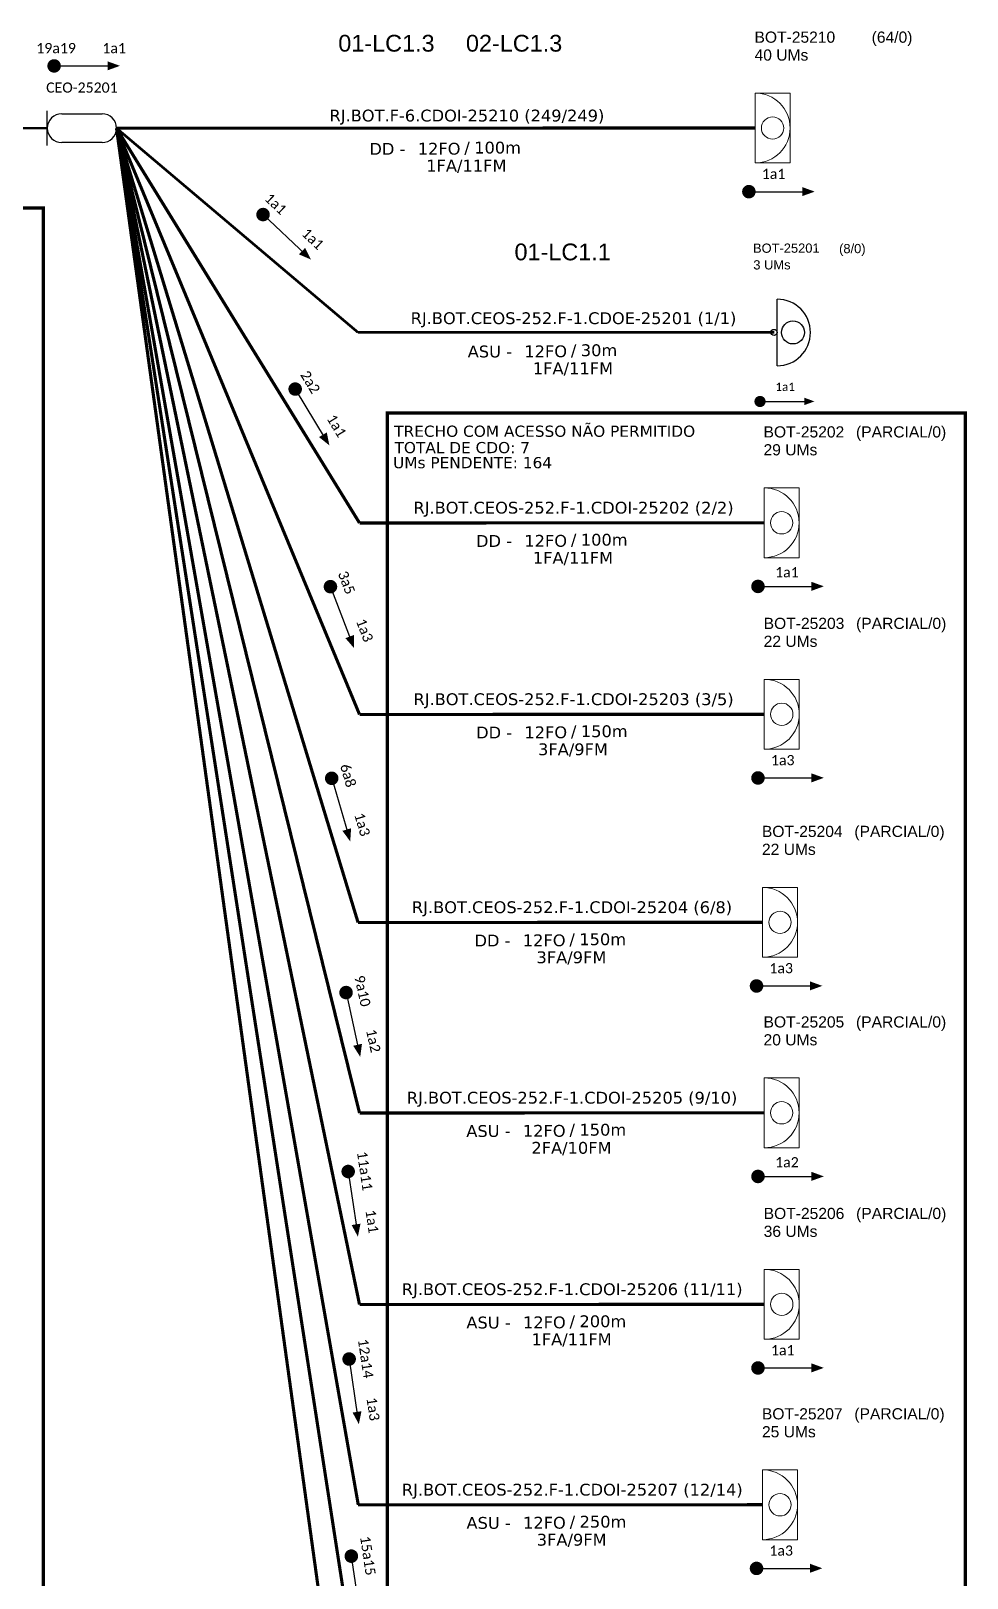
# Model space of a CAD drawing. Header units: millimetres. Extents: x 8750 to 9252, y -2645 to -1973.
# Drawn here: x 9008.4 to 9176, y -2505.1 to -2228.3 of the extents above; entities that cross this region are included whole.
import ezdxf
from ezdxf.enums import TextEntityAlignment as Align

# ---------------------------------------------------------------- set-up
doc = ezdxf.new("R2010")
doc.units = ezdxf.units.MM
doc.header["$MEASUREMENT"] = 0
for name, color, linetype, lineweight in [("20.0-LEGENDA DOS CDO'S", 1, 'Continuous', 0), ('20.1-CDO_INTERIOR', 1, 'Continuous', 0), ('20.2-CDO_POSTE', 1, 'Continuous', 5), ('40.1-ETIQUETAS', 1, 'Continuous', 20)]:
    doc.layers.add(name, color=color, linetype=linetype, lineweight=lineweight)
for name, color, linetype in [('20.4-CEOS', 1, 'Continuous'), ('CAP a instalar', 1, 'Continuous'), ('CD de instalação futura', 8, 'Continuous'), ('label_cabos', 7, 'Continuous'), ('SETA', 7, 'Continuous')]:
    doc.layers.add(name, color=color, linetype=linetype)
doc.styles.add('ARIAL', font='arial.ttf')
doc.styles.add('siredit', font='verdana.ttf')
doc.linetypes.add('FENCELINE1', pattern='A,0.25,-0.1,[133,ltypeshp.shx,S=0.1,R=0,X=-0.1,Y=0],-0.1,1', length=1.45)

# ---------------------------------------------------------------- blocks, each defined once
blk = doc.blocks.new('CDOI_INT')
at = {"layer": '20.1-CDO_INTERIOR', "color": 0, "lineweight": 18}
blk.add_lwpolyline([(4.25, -4.25), (4.25, 4.25), (0, 4.25), (0, -4.25)], close=True, dxfattribs=at)
blk.add_circle((2.12, 0), 1.36, dxfattribs=at)
blk.add_arc((0, 0), 4.25, 270, 90, dxfattribs=at)
at = {"layer": "20.0-LEGENDA DOS CDO'S", "color": 0, "style": 'ARIAL'}
for tag, p in [('CDO_N', (-0.08, 10.38)), ('SPLITER_1', (21.18, 10.38)), ('SURVEY', (-0.08, 8.2)), ('SPLITER_2', (21.19, 8.68)), ('SAP', (-0.08, 6.23)), ('1:XX', (5.94, -2.22)), ('UMS', (5.94, -4.24))]:
    blk.add_attdef(tag, p, '', height=1.36, dxfattribs=at)
blk.add_attdef('FIBRAS_UTILIZADAS', text='', height=1.36, dxfattribs=at).set_placement((15.34, 10.38), align=Align.CENTER)
blk = doc.blocks.new('CDOE POSTE_')
at = {"color": 1}
blk.add_line((12.92, -5.49), (-2.38, -5.49), dxfattribs=at)
for centre, radius in [((5.27, -1.86), 2.64), ((5.27, -6.2), 0.708)]:
    blk.add_circle(centre, radius, dxfattribs=at)
blk.add_arc((5.27, -5.49), 7.65, 0, 180, dxfattribs=at)
blk = doc.blocks.new('CDOE-TEXTO PADRÃO')
at = {"layer": "20.0-LEGENDA DOS CDO'S", "color": 0, "style": 'ARIAL'}
for tag, p in [('CDO_N', (0.49, 7.39)), ('CORDOALHA', (0.5, 4.33)), ('SAP', (0.51, 1.67)), ('SPLITER_1', (0.59, -0.91)), ('SPLITER_2', (0.6, -3.55)), ('(XX-XX_F)S', (0.54, -8.29)), ('(XX-XX_L)S', (0.55, -10.83)), ('UMS', (0.55, -13.15))]:
    blk.add_attdef(tag, p, '', height=1.7, rotation=0.118, dxfattribs=at)
blk.add_attdef('FIBRAS_UTILIZADAS', text='', height=1.7, rotation=0.118, dxfattribs=at).set_placement((19.77, 7.43), align=Align.CENTER)
blk = doc.blocks.new('A$C4AE13D6C')
at = {"layer": '20.4-CEOS', "color": 1}
for p, q in [((2.58, 5.68), (9.8, 5.68)), ((9.8, 0.53), (2.58, 0.53))]:
    blk.add_line(p, q, dxfattribs=at)
blk.add_lwpolyline([(0, 0), (0, 6.21)], dxfattribs=at)
for centre, start, end in [((2.58, 3.11), 90, 270), ((9.8, 3.11), 270, 90)]:
    blk.add_arc(centre, 2.58, start, end, dxfattribs=at)
blk = doc.blocks.new('ETIQUETA_RS5F')
at = {"layer": '40.1-ETIQUETAS', "color": 0, "style": 'siredit'}
blk.add_text('/', height=1.5, dxfattribs=at).set_placement((1.55, -1.95), align=Align.MIDDLE_RIGHT)
for tag, p in [('ETIQUETA_R_PRIMARIA', (1.18, 4.1)), ('ETIQUETA_R_SECUNDARIA', (1.18, 2.1)), ('F_ATIVAS/F_MORTAS', (1.11, -4.24))]:
    blk.add_attdef(tag, text='', height=1.5, dxfattribs=at).set_placement(p, align=Align.MIDDLE_CENTER)
for tag, p in [('TIPO_CABO', (-6.62, -2.12)), ('CAP_CABO', (0.37, -2.09))]:
    blk.add_attdef(tag, text='', height=1.5, dxfattribs=at).set_placement(p, align=Align.MIDDLE_RIGHT)
blk.add_attdef('METROS', text='', height=1.5, dxfattribs=at).set_placement((2.11, -1.95), align=Align.MIDDLE_LEFT)
for tag, p in [('FUSÃO_1', (0.82, -8.39)), ('FUSÃO_2', (0.82, -10.6)), ('FUSÃO_3', (0.82, -12.93)), ('FUSÃO_4', (0.82, -15.14)), ('FUSÃO_5', (0.82, -17.16))]:
    blk.add_attdef(tag, text='', height=1.5, dxfattribs=at).set_placement(p, align=Align.CENTER)

msp = doc.modelspace()

# ---------------------------------------------------------------- linework, layer by layer
for points, const_width in [([(9011.99, -2234.56, 1), (9013.2, -2234.56, 1)], 1.21), ([(9136.35, -2257.06, 1), (9137.56, -2257.06, 1)], 1.21), ([(9049.55, -2260.74, 1), (9050.43, -2261.57, 1)], 1.21), ([(9055.43, -2291.86, 1), (9056.06, -2292.89, 1)], 1.21), ([(9138.45, -2294.6, 1), (9139.45, -2294.6, 1)], 1), ([(9061.84, -2327.17, 1), (9062.27, -2328.3, 1)], 1.21), ([(9137.98, -2327.69, 1), (9139.19, -2327.69, 1)], 1.21), ([(9062.11, -2361.44, 1), (9062.45, -2362.6, 1)], 1.21), ([(9137.98, -2361.96, 1), (9139.19, -2361.96, 1)], 1.21), ([(9064.72, -2399.77, 1), (9064.98, -2400.95, 1)], 1.21), ([(9137.72, -2399.18, 1), (9138.93, -2399.18, 1)], 1.21), ([(9065.14, -2431.78, 1), (9065.32, -2432.97, 1)], 1.21), ([(9137.98, -2433.26, 1), (9139.19, -2433.26, 1)], 1.21), ([(9065.31, -2465.33, 1), (9065.49, -2466.53, 1)], 1.21), ([(9137.98, -2467.53, 1), (9139.19, -2467.53, 1)], 1.21), ([(9065.7, -2500.6, 1), (9065.88, -2501.8, 1)], 1.21), ([(9137.72, -2503.39, 1), (9138.93, -2503.39, 1)], 1.21)]:
    msp.add_lwpolyline(points, format="xyb", close=True, dxfattribs=dict(const_width=const_width))
at = {"color": 3, "const_width": 0.6}
for points in [[(8907.38, -2260), (9010.66, -2260), (9010.66, -2612.22), (8907.38, -2612.22)], [(9072.25, -2296.67), (9175.71, -2296.67), (9175.71, -2540.18), (9072.25, -2540.18)]]:
    msp.add_lwpolyline(points, close=True, dxfattribs=at)
at = {"layer": 'CAP a instalar', "color": 10, "linetype": 'FENCELINE1', "ltscale": 7, "const_width": 0.467}
for points in [[(8858.88, -2245.7), (9011.38, -2245.7)], [(9023.76, -2245.7), (9067, -2282.25)], [(9067, -2282.25), (9141.51, -2282.25)]]:
    msp.add_lwpolyline(points, dxfattribs=at)
at = {"layer": 'CAP a instalar', "color": 1, "ltscale": 7, "const_width": 0.565}
for points in [[(9023.76, -2245.7), (9138.08, -2245.67)], [(9067.26, -2560.38), (9023.76, -2245.7)]]:
    msp.add_lwpolyline(points, dxfattribs=at)
at = {"layer": 'CAP a instalar', "color": 8, "ltscale": 7, "const_width": 0.565}
for points in [[(9023.76, -2245.7), (9067.26, -2316.34)], [(9023.76, -2245.7), (9067.26, -2350.6)], [(9023.76, -2245.7), (9067, -2387.82)], [(9023.76, -2245.7), (9067.26, -2421.91)], [(9023.76, -2245.7), (9067.26, -2456.18)], [(9067.04, -2492.03), (9023.76, -2245.7)], [(9067.26, -2526.12), (9023.76, -2245.7)], [(9067.26, -2316.34), (9139.7, -2316.3)], [(9067.26, -2350.6), (9139.72, -2350.57)], [(9067, -2387.82), (9139.41, -2387.79)], [(9067.26, -2421.91), (9139.7, -2421.87)], [(9067.26, -2456.18), (9139.72, -2456.14)], [(9067, -2492.03), (9139.41, -2492)]]:
    msp.add_lwpolyline(points, dxfattribs=at)
at = {"layer": 'SETA'}
for points in [[(9012.59, -2234.56), (9022.99, -2234.56)], [(9136.96, -2257.06), (9147.36, -2257.06)], [(9049.99, -2261.15), (9057.57, -2268.28)], [(9055.75, -2292.37), (9061.13, -2301.27)], [(9138.95, -2294.6), (9147.55, -2294.6)], [(9062.06, -2327.74), (9065.78, -2337.45)], [(9138.59, -2327.69), (9148.99, -2327.69)], [(9062.28, -2362.02), (9065.2, -2372)], [(9138.59, -2361.96), (9148.99, -2361.96)], [(9138.32, -2399.18), (9148.72, -2399.18)], [(9064.85, -2400.36), (9067.08, -2410.52)], [(9065.23, -2432.37), (9066.75, -2442.66)], [(9138.59, -2433.26), (9148.99, -2433.26)], [(9065.4, -2465.93), (9066.92, -2476.22)], [(9138.59, -2467.53), (9148.99, -2467.53)], [(9065.79, -2501.2), (9067.31, -2511.49)], [(9138.32, -2503.39), (9148.72, -2503.39)]]:
    msp.add_lwpolyline(points, dxfattribs=at)
for points in [[(9022.16, -2233.74), (9024.38, -2234.54), (9022.16, -2235.35)], [(9146.52, -2256.24), (9148.74, -2257.05), (9146.52, -2257.85)], [(9057.52, -2267.11), (9058.58, -2269.21), (9056.42, -2268.28)], [(9146.86, -2293.92), (9148.69, -2294.59), (9146.86, -2295.25)], [(9061.4, -2300.13), (9061.86, -2302.45), (9060.02, -2300.97)], [(9148.16, -2326.87), (9150.37, -2327.67), (9148.16, -2328.48)], [(9066.25, -2336.38), (9066.29, -2338.74), (9064.74, -2336.95)], [(9148.16, -2361.14), (9150.37, -2361.94), (9148.16, -2362.75)], [(9065.75, -2370.97), (9065.6, -2373.32), (9064.2, -2371.42)], [(9147.89, -2398.36), (9150.1, -2399.16), (9147.89, -2399.97)], [(9067.7, -2409.53), (9067.39, -2411.87), (9066.13, -2409.88)], [(9148.16, -2432.44), (9150.37, -2433.25), (9148.16, -2434.05)], [(9067.44, -2441.72), (9066.97, -2444.03), (9065.84, -2441.95)], [(9148.16, -2466.71), (9150.37, -2467.51), (9148.16, -2468.32)], [(9067.61, -2475.27), (9067.14, -2477.58), (9066.02, -2475.51)], [(9147.89, -2502.56), (9150.1, -2503.37), (9147.89, -2504.18)]]:
    msp.add_solid(points, dxfattribs=at)

# ---------------------------------------------------------------- block references
at = {"color": 2, "linetype": 'FENCELINE1'}
msp.add_blockref('A$C4AE13D6C', (9011.38, -2248.81), dxfattribs=at)
at = {"layer": '20.2-CDO_POSTE'}
ref = msp.add_blockref('CDOE-TEXTO PADRÃO', (9144.78, -2279.06), dxfattribs=dict(at, xscale=0.972000002861023, yscale=0.972000002861023, zscale=0.972000002861023))
ref.add_attrib('CDO_N', 'BOT-25201', (9137.69, -2268), dxfattribs={"layer": "20.0-LEGENDA DOS CDO'S", "color": 0, "height": 1.652, "rotation": 0.118, "style": 'ARIAL'})
ref.add_attrib('CORDOALHA', '3 UMs', (9137.75, -2270.98), dxfattribs={"layer": "20.0-LEGENDA DOS CDO'S", "color": 0, "height": 1.652, "rotation": 0.118, "style": 'ARIAL'})
ref.add_attrib('FIBRAS_UTILIZADAS', '       (8/0)', dxfattribs={"layer": "20.0-LEGENDA DOS CDO'S", "color": 0, "height": 1.6523, "rotation": 0.118, "style": 'ARIAL'}).set_placement((9153.23, -2268.07), align=Align.CENTER)
at = {"layer": 'CAP a instalar', "color": 1, "linetype": 'FENCELINE1', "ltscale": 7}
ref = msp.add_blockref('ETIQUETA_RS5F', (9084.81, -2246.41), dxfattribs=dict(at, xscale=1.411343981848631, yscale=1.411343981849711, zscale=1.411343981849999))
ref.add_attrib('ETIQUETA_R_SECUNDARIA', 'RJ.BOT.F-6.CDOI-25210 (249/249)', dxfattribs={"layer": '40.1-ETIQUETAS', "color": 0, "height": 2.117, "style": 'siredit'}).set_placement((9086.48, -2243.44), align=Align.MIDDLE_CENTER)
ref.add_attrib('TIPO_CABO', 'DD -', dxfattribs={"layer": '40.1-ETIQUETAS', "color": 0, "height": 2.117, "style": 'siredit'}).set_placement((9075.47, -2249.4), align=Align.MIDDLE_RIGHT)
ref.add_attrib('CAP_CABO', '12FO', dxfattribs={"layer": '40.1-ETIQUETAS', "color": 0, "height": 2.117, "style": 'siredit'}).set_placement((9085.33, -2249.37), align=Align.MIDDLE_RIGHT)
ref.add_attrib('METROS', '100m', dxfattribs={"layer": '40.1-ETIQUETAS', "color": 0, "height": 2.117, "style": 'siredit'}).set_placement((9087.79, -2249.17), align=Align.MIDDLE_LEFT)
ref.add_attrib('F_ATIVAS/F_MORTAS', '1FA/11FM', dxfattribs={"layer": '40.1-ETIQUETAS', "color": 0, "height": 2.117, "style": 'siredit'}).set_placement((9086.38, -2252.4), align=Align.MIDDLE_CENTER)
ref = msp.add_blockref('ETIQUETA_RS5F', (9103.89, -2282.67), dxfattribs=dict(at, xscale=1.411343981848631, yscale=1.411343981849711, zscale=1.411343981849999))
ref.add_attrib('ETIQUETA_R_SECUNDARIA', 'RJ.BOT.CEOS-252.F-1.CDOE-25201 (1/1)', dxfattribs={"layer": '40.1-ETIQUETAS', "color": 0, "height": 2.117, "style": 'siredit'}).set_placement((9105.56, -2279.7), align=Align.MIDDLE_CENTER)
ref.add_attrib('TIPO_CABO', 'ASU -', dxfattribs={"layer": '40.1-ETIQUETAS', "color": 0, "height": 2.117, "style": 'siredit'}).set_placement((9094.55, -2285.65), align=Align.MIDDLE_RIGHT)
ref.add_attrib('CAP_CABO', '12FO', dxfattribs={"layer": '40.1-ETIQUETAS', "color": 0, "height": 2.117, "style": 'siredit'}).set_placement((9104.41, -2285.62), align=Align.MIDDLE_RIGHT)
ref.add_attrib('METROS', '30m', dxfattribs={"layer": '40.1-ETIQUETAS', "color": 0, "height": 2.117, "style": 'siredit'}).set_placement((9106.87, -2285.43), align=Align.MIDDLE_LEFT)
ref.add_attrib('F_ATIVAS/F_MORTAS', '1FA/11FM', dxfattribs={"layer": '40.1-ETIQUETAS', "color": 0, "height": 2.117, "style": 'siredit'}).set_placement((9105.46, -2288.66), align=Align.MIDDLE_CENTER)
at = {"layer": 'CAP a instalar', "color": 8, "linetype": 'FENCELINE1', "ltscale": 7}
ref = msp.add_blockref('ETIQUETA_RS5F', (9103.89, -2316.57), dxfattribs=dict(at, xscale=1.411343981848631, yscale=1.411343981849711, zscale=1.411343981849999))
ref.add_attrib('ETIQUETA_R_SECUNDARIA', 'RJ.BOT.CEOS-252.F-1.CDOI-25202 (2/2)', dxfattribs={"layer": '40.1-ETIQUETAS', "color": 0, "height": 2.117, "style": 'siredit'}).set_placement((9105.56, -2313.6), align=Align.MIDDLE_CENTER)
ref.add_attrib('TIPO_CABO', 'DD -', dxfattribs={"layer": '40.1-ETIQUETAS', "color": 0, "height": 2.117, "style": 'siredit'}).set_placement((9094.55, -2319.56), align=Align.MIDDLE_RIGHT)
ref.add_attrib('CAP_CABO', '12FO', dxfattribs={"layer": '40.1-ETIQUETAS', "color": 0, "height": 2.117, "style": 'siredit'}).set_placement((9104.41, -2319.53), align=Align.MIDDLE_RIGHT)
ref.add_attrib('METROS', '100m', dxfattribs={"layer": '40.1-ETIQUETAS', "color": 0, "height": 2.117, "style": 'siredit'}).set_placement((9106.87, -2319.33), align=Align.MIDDLE_LEFT)
ref.add_attrib('F_ATIVAS/F_MORTAS', '1FA/11FM', dxfattribs={"layer": '40.1-ETIQUETAS', "color": 0, "height": 2.117, "style": 'siredit'}).set_placement((9105.46, -2322.56), align=Align.MIDDLE_CENTER)
ref = msp.add_blockref('ETIQUETA_RS5F', (9103.9, -2350.84), dxfattribs=dict(at, xscale=1.411343981848631, yscale=1.411343981849711, zscale=1.411343981849999))
ref.add_attrib('ETIQUETA_R_SECUNDARIA', 'RJ.BOT.CEOS-252.F-1.CDOI-25203 (3/5)', dxfattribs={"layer": '40.1-ETIQUETAS', "color": 0, "height": 2.117, "style": 'siredit'}).set_placement((9105.57, -2347.87), align=Align.MIDDLE_CENTER)
ref.add_attrib('TIPO_CABO', 'DD -', dxfattribs={"layer": '40.1-ETIQUETAS', "color": 0, "height": 2.117, "style": 'siredit'}).set_placement((9094.57, -2353.83), align=Align.MIDDLE_RIGHT)
ref.add_attrib('CAP_CABO', '12FO', dxfattribs={"layer": '40.1-ETIQUETAS', "color": 0, "height": 2.117, "style": 'siredit'}).set_placement((9104.42, -2353.79), align=Align.MIDDLE_RIGHT)
ref.add_attrib('METROS', '150m', dxfattribs={"layer": '40.1-ETIQUETAS', "color": 0, "height": 2.117, "style": 'siredit'}).set_placement((9106.88, -2353.6), align=Align.MIDDLE_LEFT)
ref.add_attrib('F_ATIVAS/F_MORTAS', '3FA/9FM', dxfattribs={"layer": '40.1-ETIQUETAS', "color": 0, "height": 2.117, "style": 'siredit'}).set_placement((9105.47, -2356.83), align=Align.MIDDLE_CENTER)
ref = msp.add_blockref('ETIQUETA_RS5F', (9103.62, -2388.06), dxfattribs=dict(at, xscale=1.411343981848631, yscale=1.411343981849711, zscale=1.411343981849999))
ref.add_attrib('ETIQUETA_R_SECUNDARIA', 'RJ.BOT.CEOS-252.F-1.CDOI-25204 (6/8)', dxfattribs={"layer": '40.1-ETIQUETAS', "color": 0, "height": 2.117, "style": 'siredit'}).set_placement((9105.29, -2385.09), align=Align.MIDDLE_CENTER)
ref.add_attrib('TIPO_CABO', 'DD -', dxfattribs={"layer": '40.1-ETIQUETAS', "color": 0, "height": 2.117, "style": 'siredit'}).set_placement((9094.28, -2391.05), align=Align.MIDDLE_RIGHT)
ref.add_attrib('CAP_CABO', '12FO', dxfattribs={"layer": '40.1-ETIQUETAS', "color": 0, "height": 2.117, "style": 'siredit'}).set_placement((9104.14, -2391.01), align=Align.MIDDLE_RIGHT)
ref.add_attrib('METROS', '150m', dxfattribs={"layer": '40.1-ETIQUETAS', "color": 0, "height": 2.117, "style": 'siredit'}).set_placement((9106.6, -2390.82), align=Align.MIDDLE_LEFT)
ref.add_attrib('F_ATIVAS/F_MORTAS', '3FA/9FM', dxfattribs={"layer": '40.1-ETIQUETAS', "color": 0, "height": 2.117, "style": 'siredit'}).set_placement((9105.19, -2394.05), align=Align.MIDDLE_CENTER)
ref = msp.add_blockref('ETIQUETA_RS5F', (9103.63, -2422.14), dxfattribs=dict(at, xscale=1.411343981848631, yscale=1.411343981849711, zscale=1.411343981849999))
ref.add_attrib('ETIQUETA_R_SECUNDARIA', 'RJ.BOT.CEOS-252.F-1.CDOI-25205 (9/10)', dxfattribs={"layer": '40.1-ETIQUETAS', "color": 0, "height": 2.117, "style": 'siredit'}).set_placement((9105.3, -2419.17), align=Align.MIDDLE_CENTER)
ref.add_attrib('TIPO_CABO', 'ASU -', dxfattribs={"layer": '40.1-ETIQUETAS', "color": 0, "height": 2.117, "style": 'siredit'}).set_placement((9094.3, -2425.13), align=Align.MIDDLE_RIGHT)
ref.add_attrib('CAP_CABO', '12FO', dxfattribs={"layer": '40.1-ETIQUETAS', "color": 0, "height": 2.117, "style": 'siredit'}).set_placement((9104.15, -2425.1), align=Align.MIDDLE_RIGHT)
ref.add_attrib('METROS', '150m', dxfattribs={"layer": '40.1-ETIQUETAS', "color": 0, "height": 2.117, "style": 'siredit'}).set_placement((9106.62, -2424.9), align=Align.MIDDLE_LEFT)
ref.add_attrib('F_ATIVAS/F_MORTAS', '2FA/10FM', dxfattribs={"layer": '40.1-ETIQUETAS', "color": 0, "height": 2.117, "style": 'siredit'}).set_placement((9105.2, -2428.14), align=Align.MIDDLE_CENTER)
ref = msp.add_blockref('ETIQUETA_RS5F', (9103.65, -2456.41), dxfattribs=dict(at, xscale=1.411343981848631, yscale=1.411343981849711, zscale=1.411343981849999))
ref.add_attrib('ETIQUETA_R_SECUNDARIA', 'RJ.BOT.CEOS-252.F-1.CDOI-25206 (11/11)', dxfattribs={"layer": '40.1-ETIQUETAS', "color": 0, "height": 2.117, "style": 'siredit'}).set_placement((9105.32, -2453.44), align=Align.MIDDLE_CENTER)
ref.add_attrib('TIPO_CABO', 'ASU -', dxfattribs={"layer": '40.1-ETIQUETAS', "color": 0, "height": 2.117, "style": 'siredit'}).set_placement((9094.31, -2459.4), align=Align.MIDDLE_RIGHT)
ref.add_attrib('CAP_CABO', '12FO', dxfattribs={"layer": '40.1-ETIQUETAS', "color": 0, "height": 2.117, "style": 'siredit'}).set_placement((9104.17, -2459.37), align=Align.MIDDLE_RIGHT)
ref.add_attrib('METROS', '200m', dxfattribs={"layer": '40.1-ETIQUETAS', "color": 0, "height": 2.117, "style": 'siredit'}).set_placement((9106.63, -2459.17), align=Align.MIDDLE_LEFT)
ref.add_attrib('F_ATIVAS/F_MORTAS', '1FA/11FM', dxfattribs={"layer": '40.1-ETIQUETAS', "color": 0, "height": 2.117, "style": 'siredit'}).set_placement((9105.22, -2462.4), align=Align.MIDDLE_CENTER)
ref = msp.add_blockref('ETIQUETA_RS5F', (9103.67, -2492.27), dxfattribs=dict(at, xscale=1.411343981848631, yscale=1.411343981849711, zscale=1.411343981849999))
ref.add_attrib('ETIQUETA_R_SECUNDARIA', 'RJ.BOT.CEOS-252.F-1.CDOI-25207 (12/14)', dxfattribs={"layer": '40.1-ETIQUETAS', "color": 0, "height": 2.117, "style": 'siredit'}).set_placement((9105.34, -2489.3), align=Align.MIDDLE_CENTER)
ref.add_attrib('TIPO_CABO', 'ASU -', dxfattribs={"layer": '40.1-ETIQUETAS', "color": 0, "height": 2.117, "style": 'siredit'}).set_placement((9094.33, -2495.25), align=Align.MIDDLE_RIGHT)
ref.add_attrib('CAP_CABO', '12FO', dxfattribs={"layer": '40.1-ETIQUETAS', "color": 0, "height": 2.117, "style": 'siredit'}).set_placement((9104.18, -2495.22), align=Align.MIDDLE_RIGHT)
ref.add_attrib('METROS', '250m', dxfattribs={"layer": '40.1-ETIQUETAS', "color": 0, "height": 2.117, "style": 'siredit'}).set_placement((9106.65, -2495.03), align=Align.MIDDLE_LEFT)
ref.add_attrib('F_ATIVAS/F_MORTAS', '3FA/9FM', dxfattribs={"layer": '40.1-ETIQUETAS', "color": 0, "height": 2.117, "style": 'siredit'}).set_placement((9105.24, -2498.26), align=Align.MIDDLE_CENTER)
at = {"layer": 'CD de instalação futura', "color": 1, "ltscale": 11}
ref = msp.add_blockref('CDOI_INT', (9138.08, -2245.67), dxfattribs=dict(at, xscale=1.470653668531895, yscale=1.470653668531895, zscale=1.470653668531895))
ref.add_attrib('CDO_N', 'BOT-25210', (9137.96, -2230.41), dxfattribs={"layer": "20.0-LEGENDA DOS CDO'S", "color": 0, "height": 2, "style": 'ARIAL'})
ref.add_attrib('FIBRAS_UTILIZADAS', '     (64/0)', dxfattribs={"layer": "20.0-LEGENDA DOS CDO'S", "color": 0, "height": 2.0005, "style": 'ARIAL'}).set_placement((9160.64, -2230.41), align=Align.CENTER)
ref.add_attrib('SURVEY', '40 UMs', (9137.97, -2233.61), dxfattribs={"layer": "20.0-LEGENDA DOS CDO'S", "color": 0, "height": 2, "style": 'ARIAL'})
at = {"layer": 'CD de instalação futura', "color": 8, "ltscale": 11}
ref = msp.add_blockref('CDOI_INT', (9139.7, -2316.3), dxfattribs=dict(at, xscale=1.470653668531895, yscale=1.470653668531895, zscale=1.470653668531895))
ref.add_attrib('CDO_N', 'BOT-25202', (9139.58, -2301.04), dxfattribs={"layer": "20.0-LEGENDA DOS CDO'S", "color": 0, "height": 2, "style": 'ARIAL'})
ref.add_attrib('FIBRAS_UTILIZADAS', '     (PARCIAL/0)', dxfattribs={"layer": "20.0-LEGENDA DOS CDO'S", "color": 0, "height": 2.0005, "style": 'ARIAL'}).set_placement((9162.26, -2301.04), align=Align.CENTER)
ref.add_attrib('SURVEY', '29 UMs', (9139.58, -2304.24), dxfattribs={"layer": "20.0-LEGENDA DOS CDO'S", "color": 0, "height": 2, "style": 'ARIAL'})
ref = msp.add_blockref('CDOI_INT', (9139.72, -2350.57), dxfattribs=dict(at, xscale=1.470653668531895, yscale=1.470653668531895, zscale=1.470653668531895))
ref.add_attrib('CDO_N', 'BOT-25203', (9139.6, -2335.3), dxfattribs={"layer": "20.0-LEGENDA DOS CDO'S", "color": 0, "height": 2, "style": 'ARIAL'})
ref.add_attrib('FIBRAS_UTILIZADAS', '     (PARCIAL/0)', dxfattribs={"layer": "20.0-LEGENDA DOS CDO'S", "color": 0, "height": 2.0005, "style": 'ARIAL'}).set_placement((9162.28, -2335.3), align=Align.CENTER)
ref.add_attrib('SURVEY', '22 UMs', (9139.6, -2338.51), dxfattribs={"layer": "20.0-LEGENDA DOS CDO'S", "color": 0, "height": 2, "style": 'ARIAL'})
ref = msp.add_blockref('CDOI_INT', (9139.41, -2387.79), dxfattribs=dict(at, xscale=1.470653668531895, yscale=1.470653668531895, zscale=1.470653668531895))
ref.add_attrib('CDO_N', 'BOT-25204', (9139.29, -2372.52), dxfattribs={"layer": "20.0-LEGENDA DOS CDO'S", "color": 0, "height": 2, "style": 'ARIAL'})
ref.add_attrib('FIBRAS_UTILIZADAS', '     (PARCIAL/0)', dxfattribs={"layer": "20.0-LEGENDA DOS CDO'S", "color": 0, "height": 2.0005, "style": 'ARIAL'}).set_placement((9161.97, -2372.52), align=Align.CENTER)
ref.add_attrib('SURVEY', '22 UMs', (9139.3, -2375.73), dxfattribs={"layer": "20.0-LEGENDA DOS CDO'S", "color": 0, "height": 2, "style": 'ARIAL'})
ref = msp.add_blockref('CDOI_INT', (9139.7, -2421.87), dxfattribs=dict(at, xscale=1.470653668531895, yscale=1.470653668531895, zscale=1.470653668531895))
ref.add_attrib('CDO_N', 'BOT-25205', (9139.58, -2406.61), dxfattribs={"layer": "20.0-LEGENDA DOS CDO'S", "color": 0, "height": 2, "style": 'ARIAL'})
ref.add_attrib('FIBRAS_UTILIZADAS', '     (PARCIAL/0)', dxfattribs={"layer": "20.0-LEGENDA DOS CDO'S", "color": 0, "height": 2.0005, "style": 'ARIAL'}).set_placement((9162.26, -2406.61), align=Align.CENTER)
ref.add_attrib('SURVEY', '20 UMs', (9139.58, -2409.81), dxfattribs={"layer": "20.0-LEGENDA DOS CDO'S", "color": 0, "height": 2, "style": 'ARIAL'})
ref = msp.add_blockref('CDOI_INT', (9139.72, -2456.14), dxfattribs=dict(at, xscale=1.470653668531895, yscale=1.470653668531895, zscale=1.470653668531895))
ref.add_attrib('CDO_N', 'BOT-25206', (9139.6, -2440.88), dxfattribs={"layer": "20.0-LEGENDA DOS CDO'S", "color": 0, "height": 2, "style": 'ARIAL'})
ref.add_attrib('FIBRAS_UTILIZADAS', '     (PARCIAL/0)', dxfattribs={"layer": "20.0-LEGENDA DOS CDO'S", "color": 0, "height": 2.0005, "style": 'ARIAL'}).set_placement((9162.28, -2440.88), align=Align.CENTER)
ref.add_attrib('SURVEY', '36 UMs', (9139.6, -2444.08), dxfattribs={"layer": "20.0-LEGENDA DOS CDO'S", "color": 0, "height": 2, "style": 'ARIAL'})
ref = msp.add_blockref('CDOI_INT', (9139.41, -2492), dxfattribs=dict(at, xscale=1.470653668531895, yscale=1.470653668531895, zscale=1.470653668531895))
ref.add_attrib('CDO_N', 'BOT-25207', (9139.29, -2476.73), dxfattribs={"layer": "20.0-LEGENDA DOS CDO'S", "color": 0, "height": 2, "style": 'ARIAL'})
ref.add_attrib('FIBRAS_UTILIZADAS', '     (PARCIAL/0)', dxfattribs={"layer": "20.0-LEGENDA DOS CDO'S", "color": 0, "height": 2.0005, "style": 'ARIAL'}).set_placement((9161.97, -2476.73), align=Align.CENTER)
ref.add_attrib('SURVEY', '25 UMs', (9139.3, -2479.94), dxfattribs={"layer": "20.0-LEGENDA DOS CDO'S", "color": 0, "height": 2, "style": 'ARIAL'})
at = {"layer": 'label_cabos', "xscale": 0.7775999903678894, "yscale": 0.7775999903678894, "zscale": 0.7775999903678894, "rotation": 270}
msp.add_blockref('CDOE POSTE_', (9146.29, -2278.15), dxfattribs=at)

# ---------------------------------------------------------------- texts
at = {"color": 3}
for s, height, style, p in [('01-LC1.3', 3, 'ARIAL', (9063.46, -2232)), ('02-LC1.3', 3, 'ARIAL', (9086.31, -2232)), ('01-LC1.1', 3, 'ARIAL', (9095, -2269.34)), ('TRECHO COM ACESSO NÃO PERMITIDO', 2, 'siredit', (9073.47, -2300.92)), ('TOTAL DE CDO: 7', 2, 'siredit', (9073.53, -2303.85)), ('UMs PENDENTE: 164', 2, 'siredit', (9073.27, -2306.54))]:
    msp.add_text(s, height=height, dxfattribs=dict(at, style=style)).set_placement(p)
at = {"attachment_point": 5}
for s, insert, char_height, width in [('{\\fCalibri|b0|i0|c0|p34;\\C7;19a19}', (9012.95, -2231.38), 1.815, 30.6841), ('{\\fCalibri|b0|i0|c0|p34;\\C7;1a1}', (9023.34, -2231.38), 1.815, 30.6841), ('{\\fCalibri|b0|i0|c0|p34;\\C7;CEO-25201}', (9017.57, -2238.44), 1.815, 30.6841), ('{\\fCalibri|b0|i0|c0|p34;\\C7;1a1}', (9141.38, -2253.88), 1.815, 30.6841), ('{\\fCalibri|b0|i0|c0|p34;\\C7;1a1}', (9143.45, -2291.97), 1.5, 25.3588), ('{\\fCalibri|b0|i0|c0|p34;\\C7;1a1}', (9143.77, -2325.16), 1.815, 30.6841), ('{\\fCalibri|b0|i0|c0|p34;\\C7;1a3}', (9143.01, -2358.78), 1.815, 30.6841), ('{\\fCalibri|b0|i0|c0|p34;\\C7;1a3}', (9142.74, -2396), 1.815, 30.6841), ('{\\fCalibri|b0|i0|c0|p34;\\C7;1a2}', (9143.77, -2430.73), 1.815, 30.6841), ('{\\fCalibri|b0|i0|c0|p34;\\C7;1a1}', (9143.01, -2464.35), 1.815, 30.6841), ('{\\fCalibri|b0|i0|c0|p34;\\C7;1a3}', (9142.74, -2500.21), 1.815, 30.6841)]:
    msp.add_mtext(s, dxfattribs=dict(at, insert=insert, char_height=char_height, width=width))
at = {"char_height": 1.815, "width": 30.6841, "attachment_point": 5}
for s, insert, rotation in [('{\\fCalibri|b0|i0|c0|p34;\\C7;1a1}', (9052.26, -2259.24), 316.7494), ('{\\fCalibri|b0|i0|c0|p34;\\C7;1a1}', (9058.9, -2265.51), 316.7494), ('{\\fCalibri|b0|i0|c0|p34;\\C7;2a2}', (9058.45, -2291.14), 301.1848), ('{\\fCalibri|b0|i0|c0|p34;\\C7;1a1}', (9063.16, -2298.96), 301.1848), ('{\\fCalibri|b0|i0|c0|p34;\\C7;3a5}', (9064.94, -2327), 290.9637), ('{\\fCalibri|b0|i0|c0|p34;\\C7;1a3}', (9068.18, -2335.53), 290.9637), ('{\\fCalibri|b0|i0|c0|p34;\\C7;6a8}', (9065.21, -2361.52), 286.2967), ('{\\fCalibri|b0|i0|c0|p34;\\C7;1a3}', (9067.75, -2370.29), 286.2967), ('{\\fCalibri|b0|i0|c0|p34;\\C7;9a10}', (9067.8, -2400.07), 282.3998), ('{\\fCalibri|b0|i0|c0|p34;\\C7;1a2}', (9069.74, -2408.99), 282.3998), ('{\\fCalibri|b0|i0|c0|p34;\\C7;11a11}', (9068.2, -2432.28), 278.4077), ('{\\fCalibri|b0|i0|c0|p34;\\C7;1a1}', (9069.51, -2441.32), 278.4077), ('{\\fCalibri|b0|i0|c0|p34;\\C7;12a14}', (9068.37, -2465.84), 278.4077), ('{\\fCalibri|b0|i0|c0|p34;\\C7;1a3}', (9069.69, -2474.87), 278.4077), ('{\\fCalibri|b0|i0|c0|p34;\\C7;15a15}', (9068.76, -2501.11), 278.4077)]:
    msp.add_mtext(s, dxfattribs=dict(at, insert=insert, rotation=rotation))

doc.saveas('drawing.dxf')
